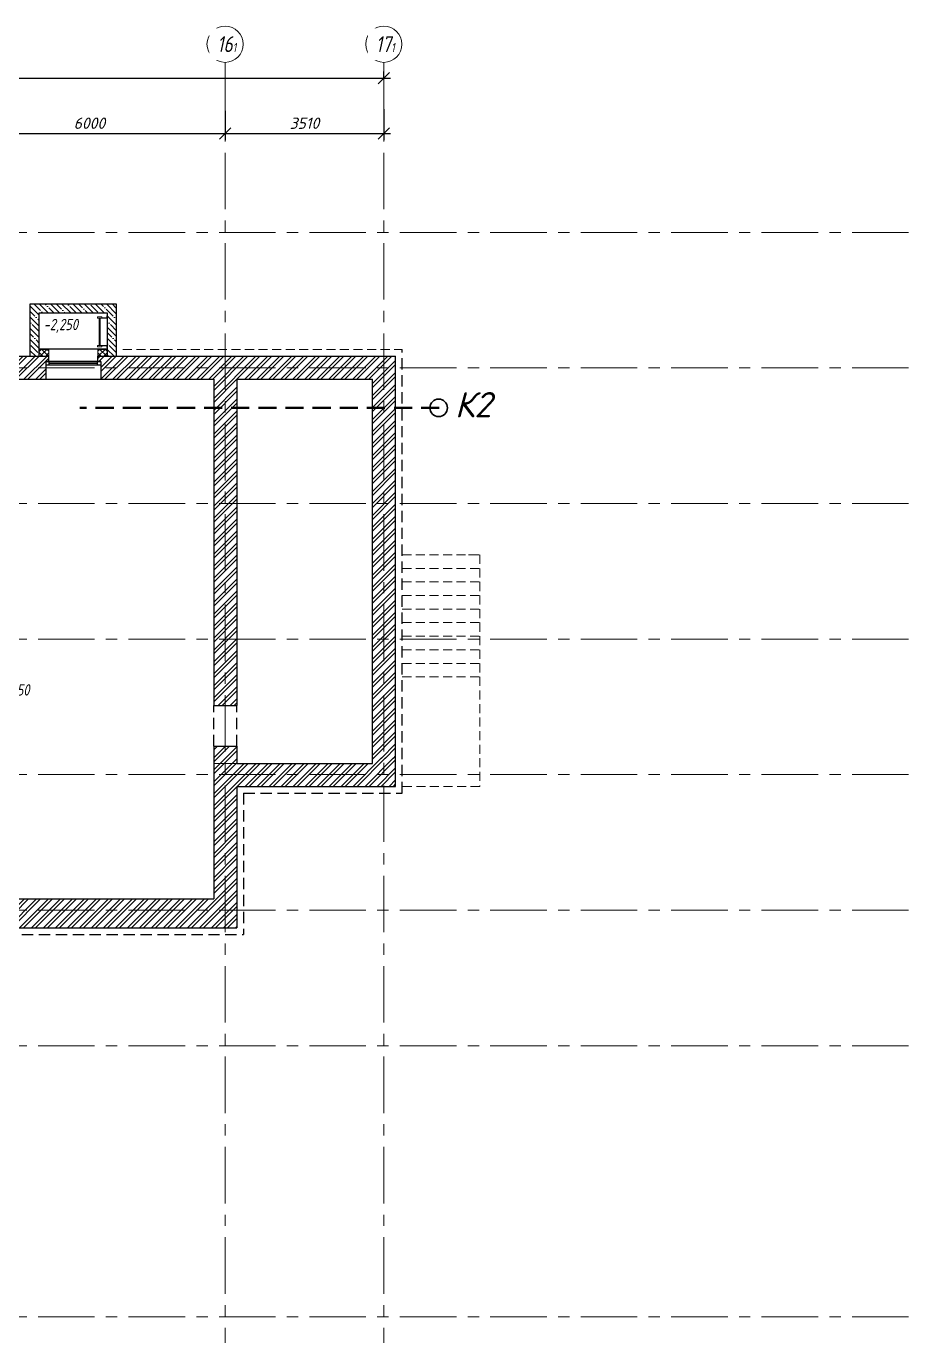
# Model space of a CAD drawing. Header units: millimetres. Extents: x -8417289 to 9420486, y -51311 to 166017.
# Drawn here: x -297570 to -278051, y 106183 to 135163 of the extents above; entities that cross this region are included whole.
import ezdxf
from ezdxf import colors
from ezdxf.entities.mleader import LeaderData, LeaderLine
from ezdxf.math import Vec2, Vec3

# ---------------------------------------------------------------- set-up
doc = ezdxf.new("R2010")
doc.units = ezdxf.units.MM
for name, pattern in [('ADSK_Скрыто', [6, 3, -3]), ('ADSK_Штриховая_ш2 п1', [3, 2, -1]), ('CENTER', [2, 1.25, -0.25, 0.25, -0.25]), ('HIDDEN', [6, 4, -2]), ('TRATTEGGIATA', [0.75, 0.5, -0.25])]:
    doc.linetypes.add(name, pattern=pattern)
doc.layers.get('Defpoints').update_dxf_attribs({"color": 6})
doc.layers.add('25. ЗАЛИВКА ЗОН', color=7, linetype='Continuous', lineweight=0, transparency=0.2)
for name, color, linetype, lineweight in [('_АР ТЕКСТ', 250, 'Continuous', 25), ('_К2', 42, 'Continuous', 35), ('_Скрыто_', 7, 'ADSK_Скрыто', 9), ('АР_Выноски АПР', 7, 'Continuous', 5), ('АР_МосжилНии_Стены', 202, 'Continuous', 30), ('АР_Оси', 193, 'Continuous', 9), ('АР_Оси размеры', 164, 'Continuous', 9), ('АР_Отметки', 250, 'Continuous', 15), ('АР_Размеры', 175, 'Continuous', 9), ('АР_Сети', 250, 'Continuous', 30), ('АР_Сущ Несущая стена', 202, 'Continuous', 30), ('АР_тонкая линия', 250, 'Continuous', 0), ('АР_Утеплитель', 250, 'Continuous', 9), ('АР_Штриховка кирпич', 250, 'Continuous', 9), ('АР_Штриховка монолит', 250, 'Continuous', 9), ('Специальное оборудование', 7, 'Continuous', 9), ('СТЕНЫ несущие ЛИДЕР', 7, 'Continuous', 30)]:
    doc.layers.add(name, color=color, linetype=linetype, lineweight=lineweight)
doc.layers.add('АР_новое окно', color=160, linetype='Continuous')
doc.styles.add('ISOCPEUR', font='isocpeui.ttf', dxfattribs={"height": 250})
doc.styles.add('ГОСТ 2.304', font='', dxfattribs={"width": 0.7})
doc.styles.get('ГОСТ 2.304').set_extended_font_data('ISOCPEUR')
doc.dimstyles.new('СПДС', dxfattribs={"dimscale": 100, "dimtxt": 2.5, "dimasz": 2.5, "dimexe": 1.5, "dimexo": 0, "dimgap": 1, "dimtad": 1, "dimdec": 0, "dimrnd": 1, "dimtxsty": 'ГОСТ 2.304', "dimblk": 'OBLIQUE', "dimcen": 2.5, "dimdle": 1.5, "dimadec": 0, "dimazin": 2, "dimtfac": 0.75, "dimtdec": 0, "dimtmove": 1, "dimatfit": 3, "dimfxl": 1, "dimtolj": 1, "dimarcsym": 1})
pattern_1 = [(45, (-1298551.72, 164426.86), (-132.58252, 132.58252), []), (45, (-1298463.33, 164426.86), (-132.58252, 132.58252), [])]

# ---------------------------------------------------------------- blocks, each defined once
blk = doc.blocks.new('*U232')
at = {"layer": 'АР_новое окно', "color": 8, "lineweight": 20}
for p, q in [((0, 1210), (-70, 1210)), ((0, 0), (-70, 0))]:
    blk.add_line(p, q, dxfattribs=at)
at = {"layer": 'АР_новое окно', "color": 8}
for p, q in [((-70, 1210), (-70, 0)), ((-70, 0), (-70, 1210)), ((0, 1210), (0, 0)), ((0, 1140), (-70, 1140)), ((-35, 1140), (-35, 70)), ((0, 70), (-70, 70))]:
    blk.add_line(p, q, dxfattribs=at)
blk = doc.blocks.new('_Oblique')
at = {"color": 8, "linetype": 'ByBlock', "lineweight": -2}
blk.add_line((-0.5, -0.5), (0.5, 0.5), dxfattribs=at)
blk = doc.blocks.new('*D628')
at = {"layer": 'Defpoints', "color": 0, "ltscale": 100, "transparency": 16777216}
for p in [(-299172, 133293), (-293172, 133292), (-293172, 132791)]:
    blk.add_point(p, dxfattribs=at)
at = {"layer": 'АР_Оси размеры', "color": 8, "lineweight": -2, "ltscale": 100, "transparency": 16777216}
for p, q in [((-299172, 133293), (-299172, 132641)), ((-293172, 133292), (-293172, 132641)), ((-299322, 132791), (-293022, 132791))]:
    blk.add_line(p, q, dxfattribs=at)
at = {"layer": 'АР_Оси размеры', "color": 8, "lineweight": -2, "ltscale": 100, "transparency": 16777216, "xscale": 250, "yscale": 250, "zscale": 250, "rotation": 180}
blk.add_blockref('_Oblique', (-299172, 132791), dxfattribs=at)
at = {"layer": 'АР_Оси размеры', "color": 8, "lineweight": -2, "ltscale": 100, "transparency": 16777216, "xscale": 250, "yscale": 250, "zscale": 250}
blk.add_blockref('_Oblique', (-293172, 132791), dxfattribs=at)
at = {"layer": 'АР_Оси размеры', "color": 8, "ltscale": 100, "transparency": 16777216, "insert": (-296172, 133016), "char_height": 250, "attachment_point": 5, "style": 'ISOCPEUR'}
blk.add_mtext('\\A1;6000', dxfattribs=at)
blk = doc.blocks.new('*D629')
at = {"layer": 'Defpoints', "color": 0, "ltscale": 100, "transparency": 16777216}
for p in [(-289662, 133329), (-293172, 133292), (-289662, 132791)]:
    blk.add_point(p, dxfattribs=at)
at = {"layer": 'АР_Оси размеры', "color": 8, "lineweight": -2, "ltscale": 100, "transparency": 16777216}
for p, q in [((-289662, 133329), (-289662, 132641)), ((-293172, 133292), (-293172, 132641)), ((-293322, 132791), (-289512, 132791))]:
    blk.add_line(p, q, dxfattribs=at)
at = {"layer": 'АР_Оси размеры', "color": 8, "lineweight": -2, "ltscale": 100, "transparency": 16777216, "xscale": 250, "yscale": 250, "zscale": 250, "rotation": 180}
blk.add_blockref('_Oblique', (-293172, 132791), dxfattribs=at)
at = {"layer": 'АР_Оси размеры', "color": 8, "lineweight": -2, "ltscale": 100, "transparency": 16777216, "xscale": 250, "yscale": 250, "zscale": 250}
blk.add_blockref('_Oblique', (-289662, 132791), dxfattribs=at)
at = {"layer": 'АР_Оси размеры', "color": 8, "ltscale": 100, "transparency": 16777216, "insert": (-291417, 133016), "char_height": 250, "attachment_point": 5, "style": 'ISOCPEUR'}
blk.add_mtext('\\A1;3510', dxfattribs=at)
blk = doc.blocks.new('*D633')
at = {"layer": 'Defpoints', "color": 0, "ltscale": 100, "transparency": 16777216}
for p in [(-353172, 134013), (-289662, 134013), (-289662, 134013)]:
    blk.add_point(p, dxfattribs=at)
at = {"layer": 'АР_Оси размеры', "color": 8, "lineweight": -2, "ltscale": 100, "transparency": 16777216}
for p, q in [((-353322, 134013), (-289512, 134013)), ((-353172, 134013), (-353172, 134163)), ((-289662, 134013), (-289662, 134163))]:
    blk.add_line(p, q, dxfattribs=at)
at = {"layer": 'АР_Оси размеры', "color": 8, "lineweight": -2, "ltscale": 100, "transparency": 16777216, "xscale": 250, "yscale": 250, "zscale": 250, "rotation": 180}
blk.add_blockref('_Oblique', (-353172, 134013), dxfattribs=at)
at = {"layer": 'АР_Оси размеры', "color": 8, "lineweight": -2, "ltscale": 100, "transparency": 16777216, "xscale": 250, "yscale": 250, "zscale": 250}
blk.add_blockref('_Oblique', (-289662, 134013), dxfattribs=at)
at = {"layer": 'АР_Оси размеры', "color": 8, "ltscale": 100, "transparency": 16777216, "insert": (-321417, 134238), "char_height": 250, "attachment_point": 5, "style": 'ISOCPEUR'}
blk.add_mtext('\\A1;63510', dxfattribs=at)
blk = doc.blocks.new('_DotSmall')
at = {"color": 8, "linetype": 'ByBlock', "const_width": 0.5}
blk.add_lwpolyline([(-0.0625, 0, 1), (0.0625, 0, 1)], format="xyb", close=True, dxfattribs=at)
blk = doc.blocks.new('A$C3366e2cd')
at = {"layer": '25. ЗАЛИВКА ЗОН', "color": 8, "lineweight": 13, "ltscale": 500}
for points in [[(0, 1501), (-164, 1501), (-164, 1291), (0, 1291)], [(0, 1501), (-151, 1501), (-151, 1291), (0, 1291)], [(0, 0), (-164, 0), (-164, 210), (0, 210)], [(0, 0), (-151, 0), (-151, 210), (0, 210)]]:
    blk.add_lwpolyline(points, close=True, dxfattribs=at)
blk = doc.blocks.new('A$Ca06df97f')
at = {"layer": 'АР_Штриховка монолит', "ltscale": 100}
h = blk.add_hatch(dxfattribs=at)
h.set_pattern_fill('ANSI35', color=8, scale=700)
h.set_pattern_definition([(45, (159279.02, -58539.83), (-123.74369, 123.74369), []), (45, (159402.76, -58539.83), (-123.74369, 123.74369), [218.75, -43.75, 0, -43.75])])
h.paths.add_polyline_path([(447, -1232), (447, 270), (-512, 270), (-512, 470), (647, 470), (647, -1432), (-512, -1432), (-512, -1232)])
at = {"layer": 'АР_Сущ Несущая стена', "color": 8, "ltscale": 100, "elevation": -1}
for points in [[(-512, 470), (647, 470), (647, -1432), (-512, -1432)], [(-352, 270), (447, 270), (447, -1232), (-352, -1232)]]:
    blk.add_lwpolyline(points, dxfattribs=at)
at = {"layer": 'СТЕНЫ несущие ЛИДЕР', "color": 8, "ltscale": 100, "elevation": -1}
blk.add_lwpolyline([(-512, 270), (447, 270), (447, -1232), (-512, -1232)], dxfattribs=at)
blk = doc.blocks.new('A$C2f68ead5')
at = {"layer": 'Специальное оборудование', "color": 8}
for p, q in [((-22, 112), (-22, 121)), ((-22, 121), (32, 121)), ((23, 112), (-22, 112)), ((32, 0), (0, 0)), ((0, 0), (0, -97)), ((23, 0), (23, 112)), ((32, 121), (32, 0)), ((32, -97), (32, 0)), ((632, 121), (679, 121)), ((632, 0), (632, 121)), ((663, 0), (632, 0)), ((632, 0), (632, -97)), ((679, 112), (640, 112)), ((640, 112), (640, 0)), ((663, -97), (663, 0)), ((679, 121), (679, 112)), ((0, -97), (32, -97)), ((632, -32), (32, -32)), ((32, -58), (632, -58)), ((632, -97), (663, -97))]:
    blk.add_line(p, q, dxfattribs=at)

msp = doc.modelspace()

# ---------------------------------------------------------------- hatches: boundary and pattern name
at = {"layer": 'АР_Утеплитель', "ltscale": 100}
h = msp.add_hatch(dxfattribs=at)
h.set_pattern_fill('ANSI37', color=8, scale=700, angle=90)
h.set_pattern_definition([(135, (15777.66, 41210), (-61.871843, -61.871843), []), (225, (15777.66, 41210), (61.871843, -61.871843), [])])
h.paths.add_polyline_path([(-297277.27, 128010.68), (-297277.29, 127860.68), (-297067.09, 127862.32), (-297067.07, 128012.32)])
h = msp.add_hatch(dxfattribs=at)
h.set_pattern_fill('ANSI37', color=8, scale=700, angle=90)
h.set_pattern_definition([(135, (17066.375, 41210), (-61.871843, -61.871843), []), (225, (17066.375, 41210), (61.871843, -61.871843), [])])
h.paths.add_polyline_path([(-295988.56, 128010.68), (-295988.57, 127860.68), (-295778.37, 127862.32), (-295778.36, 128012.32)])
at = {"layer": 'АР_Штриховка кирпич', "ltscale": 100}
h = msp.add_hatch(dxfattribs=at)
h.set_pattern_fill('ANSI32', color=8, scale=500)
h.set_pattern_definition([(45, (-15289.27, 0), (-132.58252, 132.58252), []), (45, (-15200.88, 0), (-132.58252, 132.58252), [])])
h.paths.add_polyline_path([(-313815.16, 128908.58), (-313852.17, 128908.58)], flags=17)
h.paths.add_polyline_path([(-313202.07, 128879.92), (-313712.07, 128879.92), (-313712.07, 127860.68), (-315412.07, 127860.68), (-315412.07, 130860.68), (-313712.07, 130860.68), (-313712.07, 128879.52), (-313202.07, 128880.33), (-313202.07, 131370.68), (-322816.79, 131370.68), (-322816.79, 130860.68), (-315922.07, 130860.68), (-315922.07, 127860.68), (-316302.36, 127860.68), (-316302.36, 127350.68), (-315691.48, 127350.68), (-297132.07, 127350.68), (-297132.07, 127741.77), (-297067.07, 127741.77), (-297067.07, 127860.68), (-313202.07, 127860.68)])
h = msp.add_hatch(dxfattribs=at)
h.set_pattern_fill('ANSI32', color=8, scale=500)
h.set_pattern_definition(pattern_1)
h.paths.add_polyline_path([(-289402.07, 127860.68), (-295987.07, 127860.68), (-295984.07, 127741.77), (-295922.07, 127741.77), (-295922.07, 127350.68), (-293422.07, 127350.68), (-293422.07, 120130.68), (-292912.07, 120130.68), (-292912.07, 127350.17), (-289912.07, 127351.19), (-289912.07, 118961.26), (-289402.07, 118960.24)])
h = msp.add_hatch(dxfattribs=at)
h.set_pattern_fill('ANSI32', color=8, scale=500)
h.set_pattern_definition(pattern_1)
h.paths.add_polyline_path([(-292912.07, 118340.68), (-289402.07, 118340.68), (-289402.07, 118970.68), (-289912.07, 118970.68), (-289912.07, 118850.68), (-292912.07, 118850.68), (-292912.07, 119230.68), (-293422.07, 119230.68), (-293422.07, 115850.68), (-294267.07, 115850.68), (-294267.07, 115210.68), (-292912.07, 115210.68)])
h = msp.add_hatch(dxfattribs=at)
h.set_pattern_fill('ANSI32', color=8, scale=500)
h.set_pattern_definition(pattern_1)
h.paths.add_polyline_path([(-294259.45, 115850.68), (-301542.07, 115850.68), (-301542.07, 115210.68), (-294259.45, 115210.68)])

# ---------------------------------------------------------------- linework, layer by layer
at = {"color": 8, "linetype": 'TRATTEGGIATA', "ltscale": 500}
for p, q in [((-289252.07, 118190.68), (-289252.07, 128010.68)), ((-293422.07, 119230.68), (-293422.07, 120130.7)), ((-292912.11, 119230.68), (-292912.11, 120130.7)), ((-292762.07, 118190.68), (-289252.07, 118190.68)), ((-292762.07, 118190.68), (-292762.07, 115060.68)), ((-299541.32, 115060.68), (-292762.07, 115060.68))]:
    msp.add_line(p, q, dxfattribs=at)
at = {"layer": '_К2', "color": 8, "ltscale": 100}
msp.add_circle((-288447.55, 126717.4), 193.61, dxfattribs=at)
at = {"layer": '_Скрыто_', "color": 8, "lineweight": 13, "ltscale": 500}
for points in [[(-340922.07, 130350.68), (-332422.07, 130350.68), (-332422.07, 127350.68), (-322922.07, 127350.68), (-322922.07, 130860.68), (-315922.07, 130860.68), (-315922.07, 127350.68), (-289912.07, 127350.68), (-289912.07, 118850.68), (-293422.07, 118850.58), (-293422.07, 115850.68), (-322954.75, 115850.68), (-322963.14, 114638.96), (-323106, 113589.09), (-323374.22, 112749.76), (-323701.88, 111724.45), (-324535.63, 110401.58), (-325563.96, 109149.26), (-326742.87, 108130.84), (-328325.99, 107085.47), (-330860.89, 106449.32), (-331912.19, 106369.37), (-332422.19, 106369.37), (-332422.19, 98935.68)], [(-322937.07, 115850.68), (-293422.07, 115850.68), (-293422.07, 119230.68), (-292912.05, 119230.68), (-292912.05, 118850.68), (-289912.07, 118850.68), (-289912.07, 127350.68), (-292912.05, 127350.68), (-292912.05, 120130.68), (-293422.05, 120130.68), (-293422.05, 127350.68), (-316302.34, 127350.68)]]:
    msp.add_lwpolyline(points, dxfattribs=at)
at = {"layer": 'АР_МосжилНии_Стены', "color": 8, "ltscale": 100}
for p, q in [((-300337.07, 127860.68), (-297067.07, 127860.68)), ((-297067.07, 127741.77), (-297067.07, 127860.68)), ((-295987.07, 127860.68), (-289402.07, 127860.68)), ((-295987.07, 127741.77), (-295987.07, 127860.68)), ((-289402.07, 118670.26), (-289402.07, 127860.68)), ((-297132.07, 127741.77), (-297132.07, 127350.68)), ((-297132.07, 127741.77), (-297067.07, 127741.77)), ((-295987.07, 127741.77), (-295922.07, 127741.77)), ((-295922.07, 127741.77), (-295922.07, 127350.68)), ((-300272.07, 127350.68), (-297132.07, 127350.68)), ((-295922.07, 127350.68), (-293422.07, 127350.68)), ((-293422.07, 127350.68), (-293422.07, 120130.68)), ((-292912.07, 127350.68), (-289912.07, 127350.68)), ((-292912.07, 127350.68), (-292912.07, 120130.68)), ((-289912.07, 118850.68), (-289912.07, 127350.68)), ((-293422.07, 120130.68), (-292912.07, 120130.68)), ((-293422.07, 119230.68), (-292912.07, 119230.68)), ((-293422.07, 119230.68), (-293422.07, 115850.68)), ((-292912.07, 119230.68), (-292912.07, 118850.68)), ((-292912.07, 118850.68), (-289912.07, 118850.68)), ((-289912.07, 118850.68), (-289912.07, 118970.68)), ((-289402.07, 118340.68), (-289402.07, 118970.68)), ((-292912.07, 118340.68), (-289402.07, 118340.68)), ((-292912.07, 118340.68), (-292912.07, 115210.68)), ((-301542.07, 115850.68), (-294050.12, 115850.68)), ((-294267.07, 115850.68), (-293422.07, 115850.68)), ((-301542.07, 115210.68), (-293985.12, 115210.68)), ((-294332.07, 115210.68), (-292912.07, 115210.68))]:
    msp.add_line(p, q, dxfattribs=at)
at = {"layer": 'АР_новое окно', "color": 8}
for p, q in [((-297067.07, 128024.6), (-295987.07, 128024.6)), ((-297132.07, 127350.68), (-295922.07, 127350.68))]:
    msp.add_line(p, q, dxfattribs=at)
at = {"layer": 'АР_Оси', "color": 8, "linetype": 'CENTER', "ltscale": 1000}
for p, q in [((-293172.07, 134363.15), (-293172.07, 78630.8)), ((-289662.07, 134363.15), (-289662.07, 78630.8)), ((-359305.77, 130600.68), (-276127.36, 130600.68)), ((-359305.77, 127600.68), (-276127.36, 127600.68)), ((-359305.77, 124600.68), (-276127.36, 124600.68)), ((-359305.77, 121600.68), (-276127.36, 121600.68)), ((-359305.77, 118600.68), (-276127.36, 118600.68)), ((-359305.77, 115600.68), (-276127.36, 115600.68)), ((-359305.77, 112600.68), (-276127.36, 112600.68)), ((-359305.77, 106600.68), (-276127.36, 106600.68))]:
    msp.add_line(p, q, dxfattribs=at)
at = {"layer": 'АР_Оси', "color": 8, "ltscale": 0.5}
for centre in [(-293172.07, 134763.15), (-289662.07, 134763.15)]:
    msp.add_circle(centre, 400, dxfattribs=at)
at = {"layer": 'АР_Сети', "color": 8, "linetype": 'HIDDEN', "lineweight": 50, "ltscale": 100}
msp.add_line((-288435.32, 126719.79), (-296381.03, 126719.79), dxfattribs=at)
at = {"layer": 'АР_тонкая линия', "color": 8, "linetype": 'ADSK_Штриховая_ш2 п1', "ltscale": 100}
for p, q in [((-295431.57, 128010.68), (-289252.07, 128010.68)), ((-289252.07, 123464.08), (-287540.95, 123464.08)), ((-289252.07, 123164.08), (-287540.95, 123164.08)), ((-289252.07, 122864.08), (-287540.95, 122864.08)), ((-289252.07, 122564.08), (-287540.95, 122564.08)), ((-289252.07, 122264.08), (-287540.95, 122264.08)), ((-289252.07, 121964.08), (-287540.95, 121964.08)), ((-289252.07, 121664.08), (-287540.95, 121664.08)), ((-289252.07, 121364.08), (-287540.95, 121364.08)), ((-289252.07, 121064.08), (-287540.95, 121064.08)), ((-289252.07, 120764.08), (-287540.95, 120764.08))]:
    msp.add_line(p, q, dxfattribs=at)
msp.add_lwpolyline([(-287790.95, 123464.08), (-287540.95, 123464.08), (-287540.95, 118335.62), (-289252.07, 118335.62)], dxfattribs=at)
at = {"layer": 'СТЕНЫ несущие ЛИДЕР', "color": 8, "ltscale": 100}
msp.add_lwpolyline([(-297279.57, 127860.68), (-297279.57, 128819.08), (-295778.36, 128819.08), (-295778.36, 127860.68)], dxfattribs=at)

# ---------------------------------------------------------------- block references
at = {"layer": '25. ЗАЛИВКА ЗОН', "color": 8, "lineweight": 13, "ltscale": 500, "rotation": 270}
msp.add_blockref('A$C3366e2cd', (-297279.57, 127860.68), dxfattribs=at)
at = {"layer": 'АР_новое окно', "color": 8, "xscale": -1, "rotation": 90}
msp.add_blockref('*U232', (-295922.07, 127671.77), dxfattribs=at)
at = {"layer": 'АР_Размеры', "color": 8, "lineweight": 13, "ltscale": 500}
for name, p, rotation in [('A$Ca06df97f', (-297009.89, 128372.38, 1.38), 90), ('A$C2f68ead5', (-295899.05, 128730.69), 270)]:
    msp.add_blockref(name, p, dxfattribs=dict(at, rotation=rotation))

# ---------------------------------------------------------------- texts
at = {"layer": 'АР_Сети', "color": 8, "ltscale": 10, "style": 'ISOCPEUR'}
msp.add_text('К2', height=560, dxfattribs=at).set_placement((-288090.16, 126507.36))

# ---------------------------------------------------------------- dimensions: what is measured, and where the dimension line sits
at = {"layer": 'АР_Оси размеры', "color": 8, "ltscale": 100}
for base, p1, p2, picture, middle in [((-289662.07, 132790.78), (-293172.07, 133291.97), (-289662.07, 133328.98), '*D629', (-291417.07, 133015.78)), ((-293172.07, 132790.78), (-299172.07, 133292.76), (-293172.07, 133291.97), '*D628', (-296172.07, 133015.78))]:
    dim = msp.add_linear_dim(base=base, p1=p1, p2=p2, dimstyle='СПДС', override={"dimtxsty": 'ISOCPEUR', "dimclrd": 8, "dimclre": 8, "dimclrt": 8}, dxfattribs=at)
    dim.commit()
    dim.dimension.update_dxf_attribs({"geometry": picture, "text_midpoint": middle})

# ---------------------------------------------------------------- leaders
at = {"layer": '_АР ТЕКСТ', "color": 8}
ml = msp.add_multileader_mtext('Standard', dxfattribs=at)
ml.set_content('{\\W0.8;-2,550}', color=8, style='ISOCPEUR')
ml.set_leader_properties(color=8, linetype='Continuous', lineweight=-1)
ml.set_arrow_properties(name='DOTSMALL')
ml.build(insert=Vec2(0, 0))
ml.multileader.update_dxf_attribs({"has_text_frame": 1, "text_left_attachment_type": 4, "text_right_attachment_type": 4, "dogleg_length": 100, "arrow_head_size": 180})
ctx = ml.context
ctx.base_point, ctx.char_height, ctx.arrow_head_size, ctx.landing_gap_size, ctx.plane_origin = Vec3(-302775.82, 123943.26, -1.96), 250, 180, 50, Vec3(-302295.49, 121699.25, -1.96)
ctx.left_attachment, ctx.right_attachment = 4, 4
notes = []
notes.append((ctx, [(0, (0, 0, 0), (0, 0), (1, 0), 1, [])]))
ctx.mtext.insert, ctx.mtext.width, ctx.mtext.defined_height, ctx.mtext.line_spacing_style, ctx.mtext.flow_direction = Vec3(-302725.82, 124276.6, -1.96), 801.0864, 330.71, 2, 5
ml = msp.add_multileader_mtext('Standard', dxfattribs=at)
ml.set_content('{\\W0.8;-2,550}', color=8, style='ISOCPEUR')
ml.set_leader_properties(color=8, linetype='Continuous', lineweight=-1)
ml.set_arrow_properties(name='DOTSMALL')
ml.build(insert=Vec2(0, 0))
ml.multileader.update_dxf_attribs({"has_text_frame": 1, "text_left_attachment_type": 4, "text_right_attachment_type": 4, "dogleg_length": 100, "arrow_head_size": 180})
ctx = ml.context
ctx.base_point, ctx.char_height, ctx.arrow_head_size, ctx.landing_gap_size, ctx.plane_origin = Vec3(-314736.01, 120073.28, -1.96), 250, 180, 50, Vec3(-314255.68, 117829.26, -1.96)
ctx.left_attachment, ctx.right_attachment = 4, 4
notes.append((ctx, [(0, (0, 0, 0), (0, 0), (1, 0), 1, [])]))
ctx.mtext.insert, ctx.mtext.width, ctx.mtext.defined_height, ctx.mtext.line_spacing_style, ctx.mtext.flow_direction = Vec3(-314686.01, 120406.61, -1.96), 801.0864, 330.71, 2, 5
at = {"layer": 'АР_Выноски АПР', "color": 8}
ml = msp.add_multileader_mtext('Standard', dxfattribs=at)
ml.set_content('\\A1;Форшахта', color=8, style='ISOCPEUR')
ml.set_leader_properties(color=8)
ml.build(insert=Vec2(0, 0))
ml.multileader.update_dxf_attribs({"text_left_attachment_type": 6, "text_right_attachment_type": 6, "dogleg_length": 100, "arrow_head_size": 250})
ctx = ml.context
ctx.base_point, ctx.char_height, ctx.arrow_head_size, ctx.landing_gap_size, ctx.plane_origin = Vec3(-303637.74, 112063.35), 250, 250, 25, Vec3(-327098.91, 114753.51)
ctx.left_attachment, ctx.right_attachment = 6, 6
notes.append((ctx, [(1, (1, 1, 0), (-303808.24, 112063.35), (1, 0), 170.5, [(1, [(-305172.07, 114502.28)], 0, [])])]))
ctx.mtext.insert, ctx.mtext.width, ctx.mtext.flow_direction = Vec3(-303612.74, 112388.35), 6210.4874, 5
at = {"layer": 'АР_Отметки', "color": 8}
ml = msp.add_multileader_mtext('Standard', dxfattribs=at)
ml.set_content('{\\W0.8;-2,250}', color=8, style='ISOCPEUR')
ml.set_leader_properties(color=8, linetype='Continuous', lineweight=-1)
ml.set_arrow_properties(name='DOTSMALL')
ml.build(insert=Vec2(0, 0))
ml.multileader.update_dxf_attribs({"has_text_frame": 1, "text_left_attachment_type": 4, "text_right_attachment_type": 4, "dogleg_length": 100, "arrow_head_size": 180})
ctx = ml.context
ctx.base_point, ctx.char_height, ctx.arrow_head_size, ctx.landing_gap_size, ctx.plane_origin = Vec3(-297233.62, 128352.86), 250, 180, 50, Vec3(-296855.54, 126878.84)
ctx.left_attachment, ctx.right_attachment = 4, 4
notes.append((ctx, [(0, (0, 0, 0), (0, 0), (1, 0), 1, [])]))
ctx.mtext.insert, ctx.mtext.width, ctx.mtext.defined_height, ctx.mtext.line_spacing_style, ctx.mtext.flow_direction = Vec3(-297183.62, 128686.19), 769.989, 343.89, 2, 5
ml = msp.add_multileader_mtext('Standard', dxfattribs=at)
ml.set_content('{\\W0.8;-2,250}', color=8, style='ISOCPEUR')
ml.set_leader_properties(color=8, linetype='Continuous', lineweight=-1)
ml.set_arrow_properties(name='DOTSMALL')
ml.build(insert=Vec2(0, 0))
ml.multileader.update_dxf_attribs({"has_text_frame": 1, "text_left_attachment_type": 4, "text_right_attachment_type": 4, "dogleg_length": 100, "arrow_head_size": 180})
ctx = ml.context
ctx.base_point, ctx.char_height, ctx.arrow_head_size, ctx.landing_gap_size, ctx.plane_origin = Vec3(-298305.8, 120267.04, 0), 250, 180, 50, Vec3(-302964.31, 116414.73, 0)
ctx.left_attachment, ctx.right_attachment = 4, 4
notes.append((ctx, [(0, (0, 0, 0), (0, 0), (1, 0), 1, [])]))
ctx.mtext.insert, ctx.mtext.width, ctx.mtext.defined_height, ctx.mtext.line_spacing_style, ctx.mtext.flow_direction = Vec3(-298255.8, 120600.38, 0), 769.989, 343.89, 2, 5
ml = msp.add_multileader_mtext('Standard', dxfattribs=at)
ml.set_content('{\\W0.8;-2,250}', color=8, style='ISOCPEUR')
ml.set_leader_properties(color=8, linetype='Continuous', lineweight=-1)
ml.set_arrow_properties(name='DOTSMALL')
ml.build(insert=Vec2(0, 0))
ml.multileader.update_dxf_attribs({"has_text_frame": 1, "text_left_attachment_type": 4, "text_right_attachment_type": 4, "dogleg_length": 100, "arrow_head_size": 180})
ctx = ml.context
ctx.base_point, ctx.char_height, ctx.arrow_head_size, ctx.landing_gap_size, ctx.plane_origin = Vec3(-336127.5, 116985.86, 0), 250, 180, 50, Vec3(-337173.96, 115928.76, 0)
ctx.left_attachment, ctx.right_attachment = 4, 4
notes.append((ctx, [(0, (0, 0, 0), (0, 0), (1, 0), 1, [])]))
ctx.mtext.insert, ctx.mtext.width, ctx.mtext.defined_height, ctx.mtext.line_spacing_style, ctx.mtext.flow_direction = Vec3(-336077.5, 117319.19, 0), 769.989, 343.89, 2, 5
ml = msp.add_multileader_mtext('Standard', dxfattribs=at)
ml.set_content('{\\W0.8;-2,650}', color=8, style='ISOCPEUR')
ml.set_leader_properties(color=8, linetype='Continuous', lineweight=-1)
ml.set_arrow_properties(name='DOTSMALL')
ml.build(insert=Vec2(0, 0))
ml.multileader.update_dxf_attribs({"has_text_frame": 1, "text_left_attachment_type": 4, "text_right_attachment_type": 4, "dogleg_length": 100, "arrow_head_size": 180})
ctx = ml.context
ctx.base_point, ctx.char_height, ctx.arrow_head_size, ctx.landing_gap_size, ctx.plane_origin = Vec3(-302139.5, 114233.67), 250, 180, 50, Vec3(-302336.26, 112502.85)
ctx.left_attachment, ctx.right_attachment = 4, 4
notes.append((ctx, [(0, (0, 0, 0), (0, 0), (1, 0), 1, [])]))
ctx.mtext.insert, ctx.mtext.width, ctx.mtext.defined_height, ctx.mtext.line_spacing_style, ctx.mtext.flow_direction = Vec3(-302089.5, 114567), 881.1858, 430.99, 2, 5
for ctx, leaders in notes:
    for number, flags, end, landing, length, lines in leaders:
        leader = LeaderData()
        leader.index, (leader.has_last_leader_line, leader.has_dogleg_vector, leader.attachment_direction) = number, flags
        leader.last_leader_point, leader.dogleg_vector, leader.dogleg_length = Vec3(end), Vec3(landing), length
        for number, points, colour, breaks in lines:
            line = LeaderLine()
            line.index, line.vertices, line.color, line.breaks = number, Vec3.list(points), colors.encode_raw_color(colour), breaks
            leader.lines.append(line)
        ctx.leaders.append(leader)

# ---------------------------------------------------------------- next in the draw order: texts
at = {"layer": 'АР_Оси', "color": 8, "char_height": 350, "width": 123.8671, "attachment_point": 1, "line_spacing_factor": 1.149209, "style": 'ISOCPEUR', "bg_fill": 2}
for s, insert in [('{\\W0.8;16\\H0.57143x;1}', (-293346.17, 134940.93)), ('{\\W0.8;17\\H0.57143x;1}', (-289836.17, 134940.93))]:
    msp.add_mtext(s, dxfattribs=dict(at, insert=insert))

# ---------------------------------------------------------------- next in the draw order: dimensions: what is measured, and where the dimension line sits
at = {"layer": 'АР_Оси размеры', "color": 8, "ltscale": 100}
dim = msp.add_linear_dim(base=(-289662.07, 134013.15), p1=(-353172.07, 134013.15), p2=(-289662.07, 134013.15), dimstyle='СПДС', override={"dimtxsty": 'ISOCPEUR', "dimclrd": 8, "dimclre": 8, "dimclrt": 8}, dxfattribs=at)
dim.commit()
dim.dimension.update_dxf_attribs({"geometry": '*D633', "text_midpoint": (-321417.07, 134238.15)})

doc.saveas('drawing.dxf')
